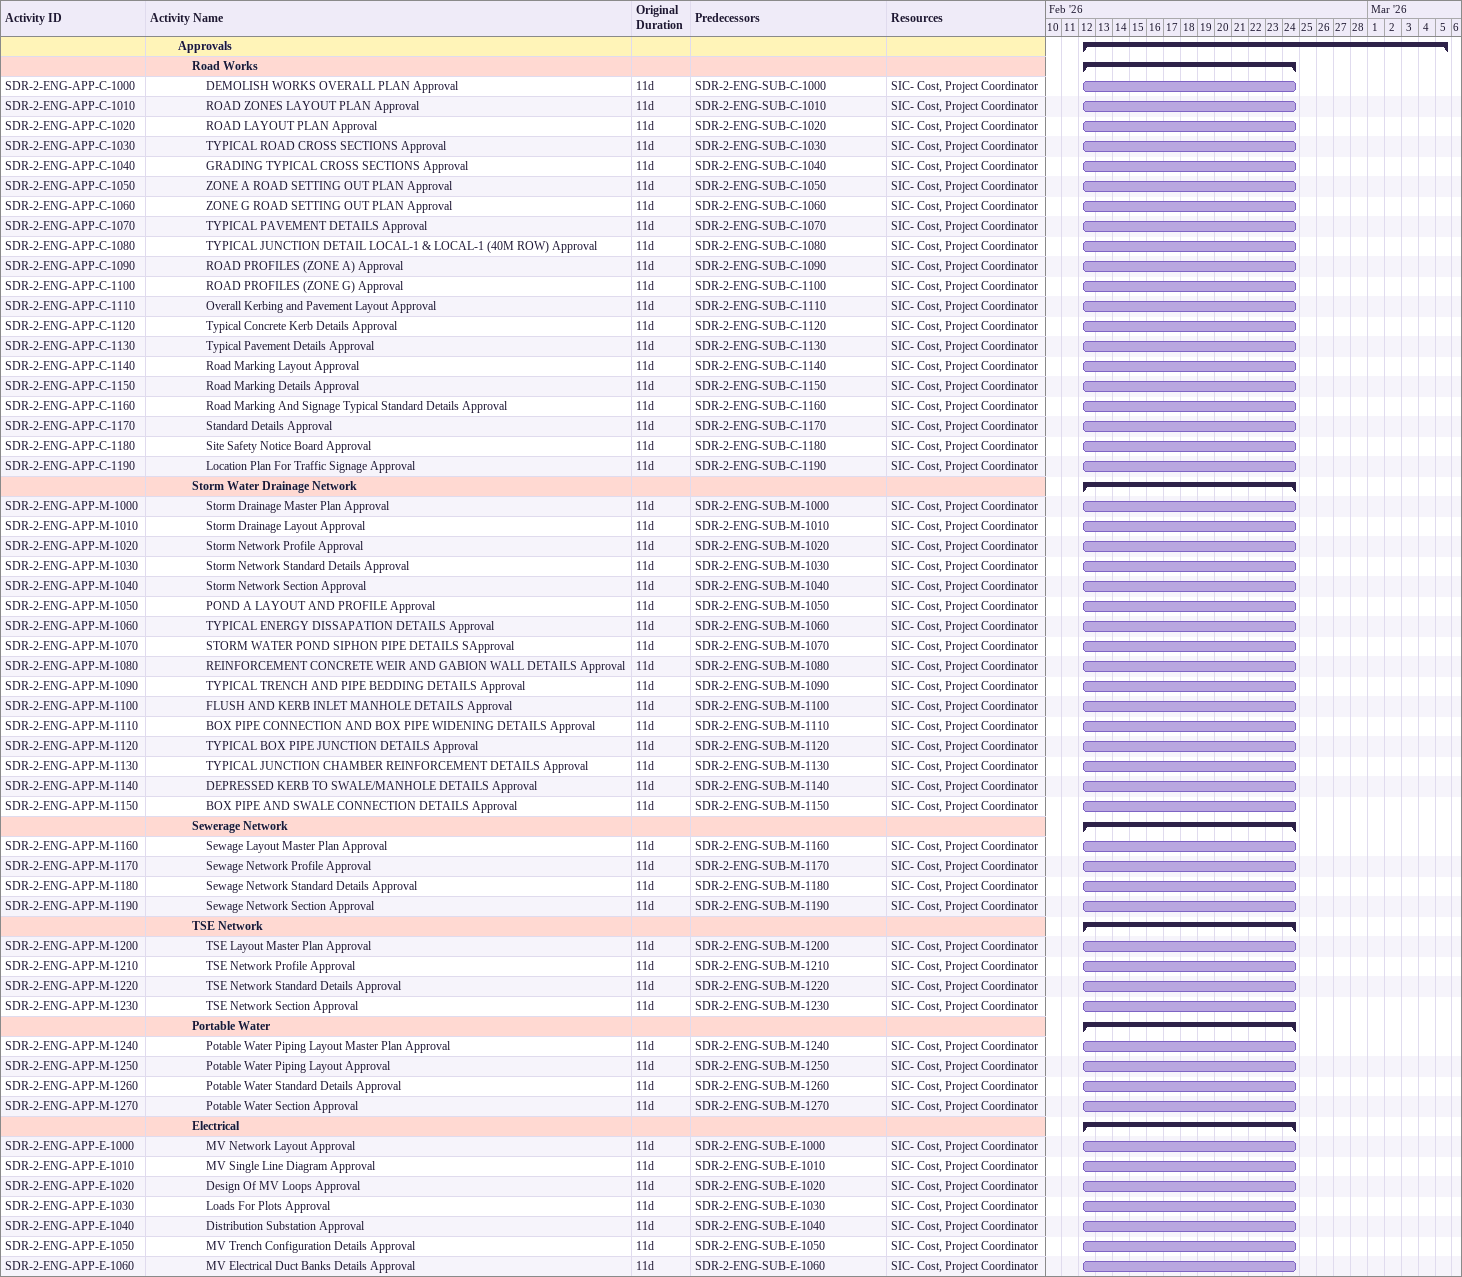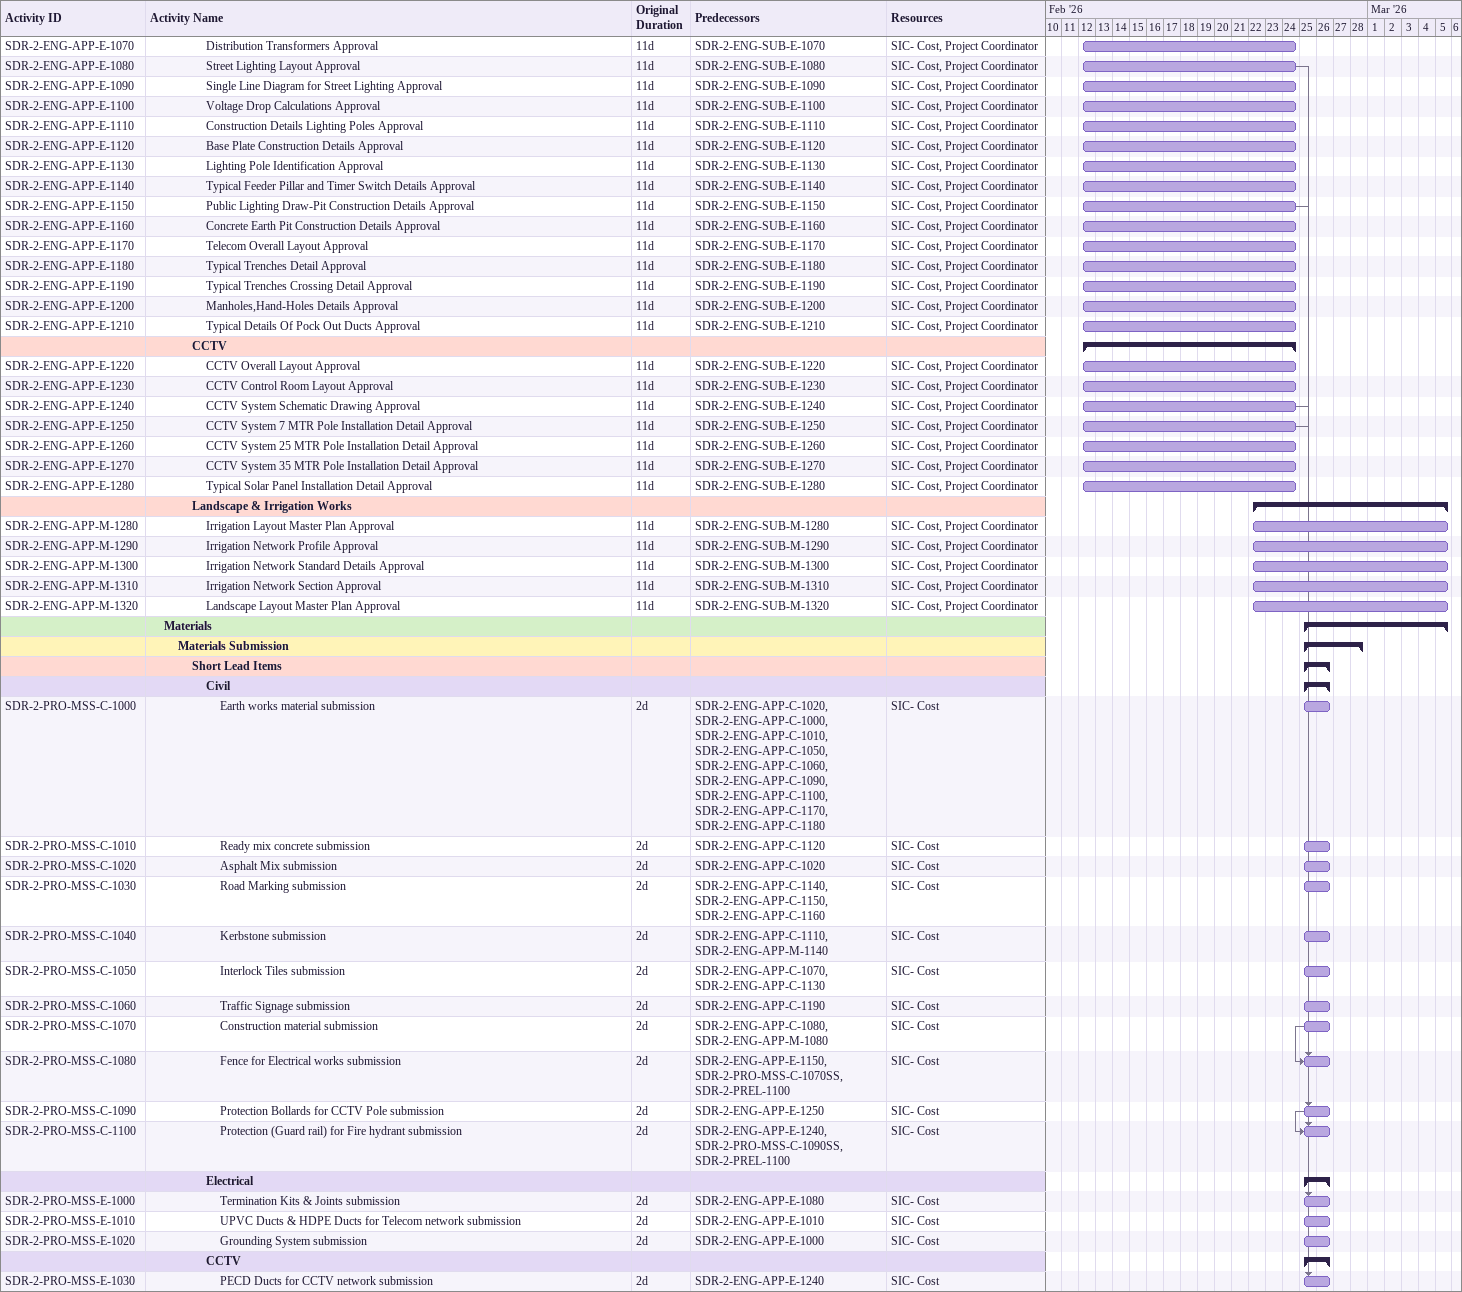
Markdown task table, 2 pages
| ID | Level | Task | Original duration | Start | Finish | Predecessors | Resources |
|---|---|---|---|---|---|---|---|
|  | 3 | **Approvals** |  | 2026-02-12 | 2026-03-05 |  |  |
|  | 4 | **Road Works** |  | 2026-02-12 | 2026-02-24 |  |  |
| SDR-2-ENG-APP-C-1000 | 5 | DEMOLISH WORKS OVERALL PLAN Approval | 11d | 2026-02-12 | 2026-02-24 | SDR-2-ENG-SUB-C-1000 | SIC- Cost, Project Coordinator |
| SDR-2-ENG-APP-C-1010 | 5 | ROAD ZONES LAYOUT PLAN Approval | 11d | 2026-02-12 | 2026-02-24 | SDR-2-ENG-SUB-C-1010 | SIC- Cost, Project Coordinator |
| SDR-2-ENG-APP-C-1020 | 5 | ROAD LAYOUT PLAN Approval | 11d | 2026-02-12 | 2026-02-24 | SDR-2-ENG-SUB-C-1020 | SIC- Cost, Project Coordinator |
| SDR-2-ENG-APP-C-1030 | 5 | TYPICAL ROAD CROSS SECTIONS Approval | 11d | 2026-02-12 | 2026-02-24 | SDR-2-ENG-SUB-C-1030 | SIC- Cost, Project Coordinator |
| SDR-2-ENG-APP-C-1040 | 5 | GRADING TYPICAL CROSS SECTIONS Approval | 11d | 2026-02-12 | 2026-02-24 | SDR-2-ENG-SUB-C-1040 | SIC- Cost, Project Coordinator |
| SDR-2-ENG-APP-C-1050 | 5 | ZONE A ROAD SETTING OUT PLAN Approval | 11d | 2026-02-12 | 2026-02-24 | SDR-2-ENG-SUB-C-1050 | SIC- Cost, Project Coordinator |
| SDR-2-ENG-APP-C-1060 | 5 | ZONE G ROAD SETTING OUT PLAN Approval | 11d | 2026-02-12 | 2026-02-24 | SDR-2-ENG-SUB-C-1060 | SIC- Cost, Project Coordinator |
| SDR-2-ENG-APP-C-1070 | 5 | TYPICAL PAVEMENT DETAILS Approval | 11d | 2026-02-12 | 2026-02-24 | SDR-2-ENG-SUB-C-1070 | SIC- Cost, Project Coordinator |
| SDR-2-ENG-APP-C-1080 | 5 | TYPICAL JUNCTION DETAIL LOCAL-1 & LOCAL-1 (40M ROW) Approval | 11d | 2026-02-12 | 2026-02-24 | SDR-2-ENG-SUB-C-1080 | SIC- Cost, Project Coordinator |
| SDR-2-ENG-APP-C-1090 | 5 | ROAD PROFILES (ZONE A) Approval | 11d | 2026-02-12 | 2026-02-24 | SDR-2-ENG-SUB-C-1090 | SIC- Cost, Project Coordinator |
| SDR-2-ENG-APP-C-1100 | 5 | ROAD PROFILES (ZONE G) Approval | 11d | 2026-02-12 | 2026-02-24 | SDR-2-ENG-SUB-C-1100 | SIC- Cost, Project Coordinator |
| SDR-2-ENG-APP-C-1110 | 5 | Overall Kerbing and Pavement Layout Approval | 11d | 2026-02-12 | 2026-02-24 | SDR-2-ENG-SUB-C-1110 | SIC- Cost, Project Coordinator |
| SDR-2-ENG-APP-C-1120 | 5 | Typical Concrete Kerb Details Approval | 11d | 2026-02-12 | 2026-02-24 | SDR-2-ENG-SUB-C-1120 | SIC- Cost, Project Coordinator |
| SDR-2-ENG-APP-C-1130 | 5 | Typical Pavement Details Approval | 11d | 2026-02-12 | 2026-02-24 | SDR-2-ENG-SUB-C-1130 | SIC- Cost, Project Coordinator |
| SDR-2-ENG-APP-C-1140 | 5 | Road Marking Layout Approval | 11d | 2026-02-12 | 2026-02-24 | SDR-2-ENG-SUB-C-1140 | SIC- Cost, Project Coordinator |
| SDR-2-ENG-APP-C-1150 | 5 | Road Marking Details Approval | 11d | 2026-02-12 | 2026-02-24 | SDR-2-ENG-SUB-C-1150 | SIC- Cost, Project Coordinator |
| SDR-2-ENG-APP-C-1160 | 5 | Road Marking And Signage Typical Standard Details Approval | 11d | 2026-02-12 | 2026-02-24 | SDR-2-ENG-SUB-C-1160 | SIC- Cost, Project Coordinator |
| SDR-2-ENG-APP-C-1170 | 5 | Standard Details Approval | 11d | 2026-02-12 | 2026-02-24 | SDR-2-ENG-SUB-C-1170 | SIC- Cost, Project Coordinator |
| SDR-2-ENG-APP-C-1180 | 5 | Site Safety Notice Board Approval | 11d | 2026-02-12 | 2026-02-24 | SDR-2-ENG-SUB-C-1180 | SIC- Cost, Project Coordinator |
| SDR-2-ENG-APP-C-1190 | 5 | Location Plan For Traffic Signage Approval | 11d | 2026-02-12 | 2026-02-24 | SDR-2-ENG-SUB-C-1190 | SIC- Cost, Project Coordinator |
|  | 4 | **Storm Water Drainage Network** |  | 2026-02-12 | 2026-02-24 |  |  |
| SDR-2-ENG-APP-M-1000 | 5 | Storm Drainage Master Plan Approval | 11d | 2026-02-12 | 2026-02-24 | SDR-2-ENG-SUB-M-1000 | SIC- Cost, Project Coordinator |
| SDR-2-ENG-APP-M-1010 | 5 | Storm Drainage Layout Approval | 11d | 2026-02-12 | 2026-02-24 | SDR-2-ENG-SUB-M-1010 | SIC- Cost, Project Coordinator |
| SDR-2-ENG-APP-M-1020 | 5 | Storm Network Profile Approval | 11d | 2026-02-12 | 2026-02-24 | SDR-2-ENG-SUB-M-1020 | SIC- Cost, Project Coordinator |
| SDR-2-ENG-APP-M-1030 | 5 | Storm Network Standard Details Approval | 11d | 2026-02-12 | 2026-02-24 | SDR-2-ENG-SUB-M-1030 | SIC- Cost, Project Coordinator |
| SDR-2-ENG-APP-M-1040 | 5 | Storm Network Section Approval | 11d | 2026-02-12 | 2026-02-24 | SDR-2-ENG-SUB-M-1040 | SIC- Cost, Project Coordinator |
| SDR-2-ENG-APP-M-1050 | 5 | POND A LAYOUT AND PROFILE Approval | 11d | 2026-02-12 | 2026-02-24 | SDR-2-ENG-SUB-M-1050 | SIC- Cost, Project Coordinator |
| SDR-2-ENG-APP-M-1060 | 5 | TYPICAL ENERGY DISSAPATION DETAILS Approval | 11d | 2026-02-12 | 2026-02-24 | SDR-2-ENG-SUB-M-1060 | SIC- Cost, Project Coordinator |
| SDR-2-ENG-APP-M-1070 | 5 | STORM WATER POND SIPHON PIPE DETAILS SApproval | 11d | 2026-02-12 | 2026-02-24 | SDR-2-ENG-SUB-M-1070 | SIC- Cost, Project Coordinator |
| SDR-2-ENG-APP-M-1080 | 5 | REINFORCEMENT CONCRETE WEIR AND GABION WALL DETAILS Approval | 11d | 2026-02-12 | 2026-02-24 | SDR-2-ENG-SUB-M-1080 | SIC- Cost, Project Coordinator |
| SDR-2-ENG-APP-M-1090 | 5 | TYPICAL TRENCH AND PIPE BEDDING DETAILS Approval | 11d | 2026-02-12 | 2026-02-24 | SDR-2-ENG-SUB-M-1090 | SIC- Cost, Project Coordinator |
| SDR-2-ENG-APP-M-1100 | 5 | FLUSH AND KERB INLET MANHOLE DETAILS Approval | 11d | 2026-02-12 | 2026-02-24 | SDR-2-ENG-SUB-M-1100 | SIC- Cost, Project Coordinator |
| SDR-2-ENG-APP-M-1110 | 5 | BOX PIPE CONNECTION AND BOX PIPE WIDENING DETAILS Approval | 11d | 2026-02-12 | 2026-02-24 | SDR-2-ENG-SUB-M-1110 | SIC- Cost, Project Coordinator |
| SDR-2-ENG-APP-M-1120 | 5 | TYPICAL BOX PIPE JUNCTION DETAILS Approval | 11d | 2026-02-12 | 2026-02-24 | SDR-2-ENG-SUB-M-1120 | SIC- Cost, Project Coordinator |
| SDR-2-ENG-APP-M-1130 | 5 | TYPICAL JUNCTION CHAMBER REINFORCEMENT DETAILS Approval | 11d | 2026-02-12 | 2026-02-24 | SDR-2-ENG-SUB-M-1130 | SIC- Cost, Project Coordinator |
| SDR-2-ENG-APP-M-1140 | 5 | DEPRESSED KERB TO SWALE/MANHOLE DETAILS Approval | 11d | 2026-02-12 | 2026-02-24 | SDR-2-ENG-SUB-M-1140 | SIC- Cost, Project Coordinator |
| SDR-2-ENG-APP-M-1150 | 5 | BOX PIPE AND SWALE CONNECTION DETAILS Approval | 11d | 2026-02-12 | 2026-02-24 | SDR-2-ENG-SUB-M-1150 | SIC- Cost, Project Coordinator |
|  | 4 | **Sewerage Network** |  | 2026-02-12 | 2026-02-24 |  |  |
| SDR-2-ENG-APP-M-1160 | 5 | Sewage Layout Master Plan Approval | 11d | 2026-02-12 | 2026-02-24 | SDR-2-ENG-SUB-M-1160 | SIC- Cost, Project Coordinator |
| SDR-2-ENG-APP-M-1170 | 5 | Sewage Network Profile Approval | 11d | 2026-02-12 | 2026-02-24 | SDR-2-ENG-SUB-M-1170 | SIC- Cost, Project Coordinator |
| SDR-2-ENG-APP-M-1180 | 5 | Sewage Network Standard Details Approval | 11d | 2026-02-12 | 2026-02-24 | SDR-2-ENG-SUB-M-1180 | SIC- Cost, Project Coordinator |
| SDR-2-ENG-APP-M-1190 | 5 | Sewage Network Section Approval | 11d | 2026-02-12 | 2026-02-24 | SDR-2-ENG-SUB-M-1190 | SIC- Cost, Project Coordinator |
|  | 4 | **TSE Network** |  | 2026-02-12 | 2026-02-24 |  |  |
| SDR-2-ENG-APP-M-1200 | 5 | TSE Layout Master Plan Approval | 11d | 2026-02-12 | 2026-02-24 | SDR-2-ENG-SUB-M-1200 | SIC- Cost, Project Coordinator |
| SDR-2-ENG-APP-M-1210 | 5 | TSE Network Profile Approval | 11d | 2026-02-12 | 2026-02-24 | SDR-2-ENG-SUB-M-1210 | SIC- Cost, Project Coordinator |
| SDR-2-ENG-APP-M-1220 | 5 | TSE Network Standard Details Approval | 11d | 2026-02-12 | 2026-02-24 | SDR-2-ENG-SUB-M-1220 | SIC- Cost, Project Coordinator |
| SDR-2-ENG-APP-M-1230 | 5 | TSE Network Section Approval | 11d | 2026-02-12 | 2026-02-24 | SDR-2-ENG-SUB-M-1230 | SIC- Cost, Project Coordinator |
|  | 4 | **Portable Water** |  | 2026-02-12 | 2026-02-24 |  |  |
| SDR-2-ENG-APP-M-1240 | 5 | Potable Water Piping Layout Master Plan Approval | 11d | 2026-02-12 | 2026-02-24 | SDR-2-ENG-SUB-M-1240 | SIC- Cost, Project Coordinator |
| SDR-2-ENG-APP-M-1250 | 5 | Potable Water Piping Layout Approval | 11d | 2026-02-12 | 2026-02-24 | SDR-2-ENG-SUB-M-1250 | SIC- Cost, Project Coordinator |
| SDR-2-ENG-APP-M-1260 | 5 | Potable Water Standard Details Approval | 11d | 2026-02-12 | 2026-02-24 | SDR-2-ENG-SUB-M-1260 | SIC- Cost, Project Coordinator |
| SDR-2-ENG-APP-M-1270 | 5 | Potable Water Section Approval | 11d | 2026-02-12 | 2026-02-24 | SDR-2-ENG-SUB-M-1270 | SIC- Cost, Project Coordinator |
|  | 4 | **Electrical** |  | 2026-02-12 | 2026-02-24 |  |  |
| SDR-2-ENG-APP-E-1000 | 5 | MV Network Layout Approval | 11d | 2026-02-12 | 2026-02-24 | SDR-2-ENG-SUB-E-1000 | SIC- Cost, Project Coordinator |
| SDR-2-ENG-APP-E-1010 | 5 | MV Single Line Diagram Approval | 11d | 2026-02-12 | 2026-02-24 | SDR-2-ENG-SUB-E-1010 | SIC- Cost, Project Coordinator |
| SDR-2-ENG-APP-E-1020 | 5 | Design Of MV Loops Approval | 11d | 2026-02-12 | 2026-02-24 | SDR-2-ENG-SUB-E-1020 | SIC- Cost, Project Coordinator |
| SDR-2-ENG-APP-E-1030 | 5 | Loads For Plots Approval | 11d | 2026-02-12 | 2026-02-24 | SDR-2-ENG-SUB-E-1030 | SIC- Cost, Project Coordinator |
| SDR-2-ENG-APP-E-1040 | 5 | Distribution Substation Approval | 11d | 2026-02-12 | 2026-02-24 | SDR-2-ENG-SUB-E-1040 | SIC- Cost, Project Coordinator |
| SDR-2-ENG-APP-E-1050 | 5 | MV Trench Configuration Details Approval | 11d | 2026-02-12 | 2026-02-24 | SDR-2-ENG-SUB-E-1050 | SIC- Cost, Project Coordinator |
| SDR-2-ENG-APP-E-1060 | 5 | MV Electrical Duct Banks Details Approval | 11d | 2026-02-12 | 2026-02-24 | SDR-2-ENG-SUB-E-1060 | SIC- Cost, Project Coordinator |
| SDR-2-ENG-APP-E-1070 | 5 | Distribution Transformers Approval | 11d | 2026-02-12 | 2026-02-24 | SDR-2-ENG-SUB-E-1070 | SIC- Cost, Project Coordinator |
| SDR-2-ENG-APP-E-1080 | 5 | Street Lighting Layout Approval | 11d | 2026-02-12 | 2026-02-24 | SDR-2-ENG-SUB-E-1080 | SIC- Cost, Project Coordinator |
| SDR-2-ENG-APP-E-1090 | 5 | Single Line Diagram for Street Lighting Approval | 11d | 2026-02-12 | 2026-02-24 | SDR-2-ENG-SUB-E-1090 | SIC- Cost, Project Coordinator |
| SDR-2-ENG-APP-E-1100 | 5 | Voltage Drop Calculations Approval | 11d | 2026-02-12 | 2026-02-24 | SDR-2-ENG-SUB-E-1100 | SIC- Cost, Project Coordinator |
| SDR-2-ENG-APP-E-1110 | 5 | Construction Details Lighting Poles Approval | 11d | 2026-02-12 | 2026-02-24 | SDR-2-ENG-SUB-E-1110 | SIC- Cost, Project Coordinator |
| SDR-2-ENG-APP-E-1120 | 5 | Base Plate Construction Details Approval | 11d | 2026-02-12 | 2026-02-24 | SDR-2-ENG-SUB-E-1120 | SIC- Cost, Project Coordinator |
| SDR-2-ENG-APP-E-1130 | 5 | Lighting Pole Identification Approval | 11d | 2026-02-12 | 2026-02-24 | SDR-2-ENG-SUB-E-1130 | SIC- Cost, Project Coordinator |
| SDR-2-ENG-APP-E-1140 | 5 | Typical Feeder Pillar and Timer Switch Details Approval | 11d | 2026-02-12 | 2026-02-24 | SDR-2-ENG-SUB-E-1140 | SIC- Cost, Project Coordinator |
| SDR-2-ENG-APP-E-1150 | 5 | Public Lighting Draw-Pit Construction Details Approval | 11d | 2026-02-12 | 2026-02-24 | SDR-2-ENG-SUB-E-1150 | SIC- Cost, Project Coordinator |
| SDR-2-ENG-APP-E-1160 | 5 | Concrete Earth Pit Construction Details Approval | 11d | 2026-02-12 | 2026-02-24 | SDR-2-ENG-SUB-E-1160 | SIC- Cost, Project Coordinator |
| SDR-2-ENG-APP-E-1170 | 5 | Telecom Overall Layout Approval | 11d | 2026-02-12 | 2026-02-24 | SDR-2-ENG-SUB-E-1170 | SIC- Cost, Project Coordinator |
| SDR-2-ENG-APP-E-1180 | 5 | Typical Trenches Detail Approval | 11d | 2026-02-12 | 2026-02-24 | SDR-2-ENG-SUB-E-1180 | SIC- Cost, Project Coordinator |
| SDR-2-ENG-APP-E-1190 | 5 | Typical Trenches Crossing Detail Approval | 11d | 2026-02-12 | 2026-02-24 | SDR-2-ENG-SUB-E-1190 | SIC- Cost, Project Coordinator |
| SDR-2-ENG-APP-E-1200 | 5 | Manholes,Hand-Holes Details Approval | 11d | 2026-02-12 | 2026-02-24 | SDR-2-ENG-SUB-E-1200 | SIC- Cost, Project Coordinator |
| SDR-2-ENG-APP-E-1210 | 5 | Typical Details Of Pock Out Ducts Approval | 11d | 2026-02-12 | 2026-02-24 | SDR-2-ENG-SUB-E-1210 | SIC- Cost, Project Coordinator |
|  | 4 | **CCTV** |  | 2026-02-12 | 2026-02-24 |  |  |
| SDR-2-ENG-APP-E-1220 | 5 | CCTV Overall Layout Approval | 11d | 2026-02-12 | 2026-02-24 | SDR-2-ENG-SUB-E-1220 | SIC- Cost, Project Coordinator |
| SDR-2-ENG-APP-E-1230 | 5 | CCTV Control Room Layout Approval | 11d | 2026-02-12 | 2026-02-24 | SDR-2-ENG-SUB-E-1230 | SIC- Cost, Project Coordinator |
| SDR-2-ENG-APP-E-1240 | 5 | CCTV System Schematic Drawing Approval | 11d | 2026-02-12 | 2026-02-24 | SDR-2-ENG-SUB-E-1240 | SIC- Cost, Project Coordinator |
| SDR-2-ENG-APP-E-1250 | 5 | CCTV System 7 MTR Pole Installation Detail Approval | 11d | 2026-02-12 | 2026-02-24 | SDR-2-ENG-SUB-E-1250 | SIC- Cost, Project Coordinator |
| SDR-2-ENG-APP-E-1260 | 5 | CCTV System 25 MTR Pole Installation Detail Approval | 11d | 2026-02-12 | 2026-02-24 | SDR-2-ENG-SUB-E-1260 | SIC- Cost, Project Coordinator |
| SDR-2-ENG-APP-E-1270 | 5 | CCTV System 35 MTR Pole Installation Detail Approval | 11d | 2026-02-12 | 2026-02-24 | SDR-2-ENG-SUB-E-1270 | SIC- Cost, Project Coordinator |
| SDR-2-ENG-APP-E-1280 | 5 | Typical Solar Panel Installation Detail Approval | 11d | 2026-02-12 | 2026-02-24 | SDR-2-ENG-SUB-E-1280 | SIC- Cost, Project Coordinator |
|  | 4 | **Landscape & Irrigation Works** |  | 2026-02-22 | 2026-03-05 |  |  |
| SDR-2-ENG-APP-M-1280 | 5 | Irrigation Layout Master Plan Approval | 11d | 2026-02-22 | 2026-03-05 | SDR-2-ENG-SUB-M-1280 | SIC- Cost, Project Coordinator |
| SDR-2-ENG-APP-M-1290 | 5 | Irrigation Network Profile Approval | 11d | 2026-02-22 | 2026-03-05 | SDR-2-ENG-SUB-M-1290 | SIC- Cost, Project Coordinator |
| SDR-2-ENG-APP-M-1300 | 5 | Irrigation Network Standard Details Approval | 11d | 2026-02-22 | 2026-03-05 | SDR-2-ENG-SUB-M-1300 | SIC- Cost, Project Coordinator |
| SDR-2-ENG-APP-M-1310 | 5 | Irrigation Network Section Approval | 11d | 2026-02-22 | 2026-03-05 | SDR-2-ENG-SUB-M-1310 | SIC- Cost, Project Coordinator |
| SDR-2-ENG-APP-M-1320 | 5 | Landscape Layout Master Plan Approval | 11d | 2026-02-22 | 2026-03-05 | SDR-2-ENG-SUB-M-1320 | SIC- Cost, Project Coordinator |
|  | 2 | **Materials** |  | 2026-02-25 | 2026-03-05 |  |  |
|  | 3 | **Materials Submission** |  | 2026-02-25 | 2026-02-28 |  |  |
|  | 4 | **Short Lead Items** |  | 2026-02-25 | 2026-02-26 |  |  |
|  | 5 | **Civil** |  | 2026-02-25 | 2026-02-26 |  |  |
| SDR-2-PRO-MSS-C-1000 | 6 | Earth works material submission | 2d | 2026-02-25 | 2026-02-26 | SDR-2-ENG-APP-C-1020, SDR-2-ENG-APP-C-1000, SDR-2-ENG-APP-C-1010, SDR-2-ENG-APP-C-1050, SDR-2-ENG-APP-C-1060, SDR-2-ENG-APP-C-1090, SDR-2-ENG-APP-C-1100, SDR-2-ENG-APP-C-1170, SDR-2-ENG-APP-C-1180 | SIC- Cost |
| SDR-2-PRO-MSS-C-1010 | 6 | Ready mix concrete submission | 2d | 2026-02-25 | 2026-02-26 | SDR-2-ENG-APP-C-1120 | SIC- Cost |
| SDR-2-PRO-MSS-C-1020 | 6 | Asphalt Mix submission | 2d | 2026-02-25 | 2026-02-26 | SDR-2-ENG-APP-C-1020 | SIC- Cost |
| SDR-2-PRO-MSS-C-1030 | 6 | Road Marking submission | 2d | 2026-02-25 | 2026-02-26 | SDR-2-ENG-APP-C-1140, SDR-2-ENG-APP-C-1150, SDR-2-ENG-APP-C-1160 | SIC- Cost |
| SDR-2-PRO-MSS-C-1040 | 6 | Kerbstone submission | 2d | 2026-02-25 | 2026-02-26 | SDR-2-ENG-APP-C-1110, SDR-2-ENG-APP-M-1140 | SIC- Cost |
| SDR-2-PRO-MSS-C-1050 | 6 | Interlock Tiles submission | 2d | 2026-02-25 | 2026-02-26 | SDR-2-ENG-APP-C-1070, SDR-2-ENG-APP-C-1130 | SIC- Cost |
| SDR-2-PRO-MSS-C-1060 | 6 | Traffic Signage submission | 2d | 2026-02-25 | 2026-02-26 | SDR-2-ENG-APP-C-1190 | SIC- Cost |
| SDR-2-PRO-MSS-C-1070 | 6 | Construction material submission | 2d | 2026-02-25 | 2026-02-26 | SDR-2-ENG-APP-C-1080, SDR-2-ENG-APP-M-1080 | SIC- Cost |
| SDR-2-PRO-MSS-C-1080 | 6 | Fence for Electrical works submission | 2d | 2026-02-25 | 2026-02-26 | SDR-2-ENG-APP-E-1150, SDR-2-PRO-MSS-C-1070SS, SDR-2-PREL-1100 | SIC- Cost |
| SDR-2-PRO-MSS-C-1090 | 6 | Protection Bollards for CCTV Pole submission | 2d | 2026-02-25 | 2026-02-26 | SDR-2-ENG-APP-E-1250 | SIC- Cost |
| SDR-2-PRO-MSS-C-1100 | 6 | Protection (Guard rail) for Fire hydrant submission | 2d | 2026-02-25 | 2026-02-26 | SDR-2-ENG-APP-E-1240, SDR-2-PRO-MSS-C-1090SS, SDR-2-PREL-1100 | SIC- Cost |
|  | 5 | **Electrical** |  | 2026-02-25 | 2026-02-26 |  |  |
| SDR-2-PRO-MSS-E-1000 | 6 | Termination Kits & Joints submission | 2d | 2026-02-25 | 2026-02-26 | SDR-2-ENG-APP-E-1080 | SIC- Cost |
| SDR-2-PRO-MSS-E-1010 | 6 | UPVC Ducts & HDPE Ducts for Telecom network submission | 2d | 2026-02-25 | 2026-02-26 | SDR-2-ENG-APP-E-1010 | SIC- Cost |
| SDR-2-PRO-MSS-E-1020 | 6 | Grounding System submission | 2d | 2026-02-25 | 2026-02-26 | SDR-2-ENG-APP-E-1000 | SIC- Cost |
|  | 5 | **CCTV** |  | 2026-02-25 | 2026-02-26 |  |  |
| SDR-2-PRO-MSS-E-1030 | 6 | PECD Ducts for CCTV network submission | 2d | 2026-02-25 | 2026-02-26 | SDR-2-ENG-APP-E-1240 | SIC- Cost |
